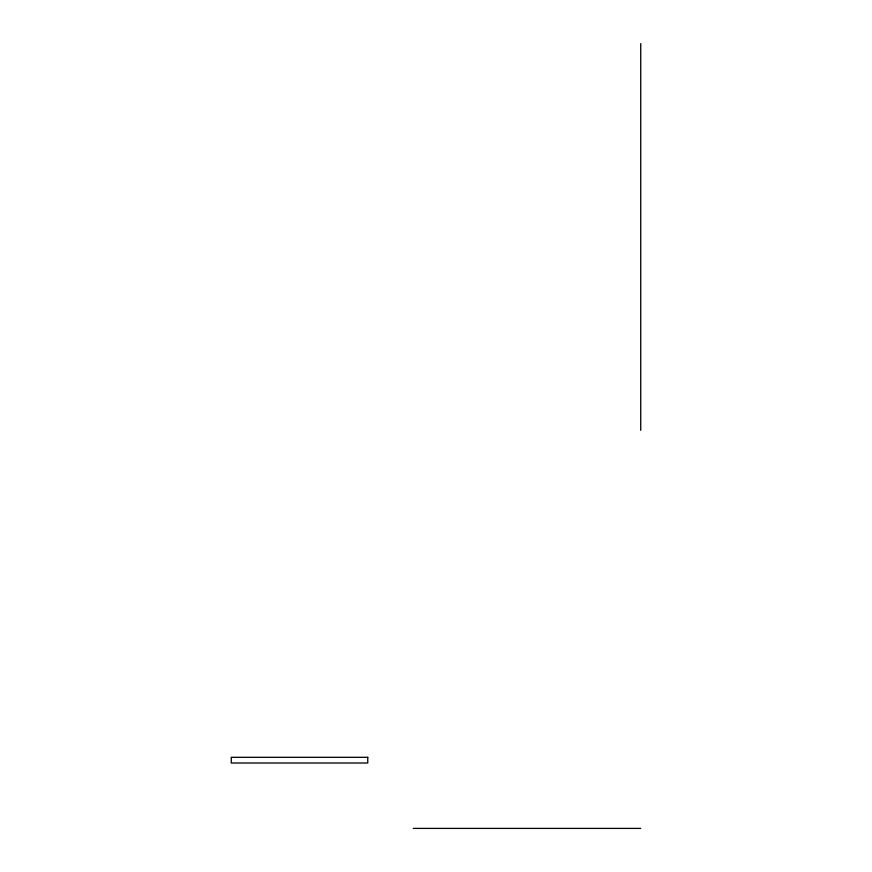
<?xml version="1.0" encoding="UTF-8"?>
<svg xmlns="http://www.w3.org/2000/svg" width="872" height="872" viewBox="0 0 872 872"><rect width="100%" height="100%" fill="white"/><g stroke="black" fill="none" stroke-linecap="round" stroke-linejoin="round"><path stroke-width="1.31" d="M413.252 828.4L640.735 828.4M640.735 43.6L640.735 430.31M367.755 757.31L231.265 757.31L231.265 763L367.755 763L367.755 757.31"/></g></svg>
